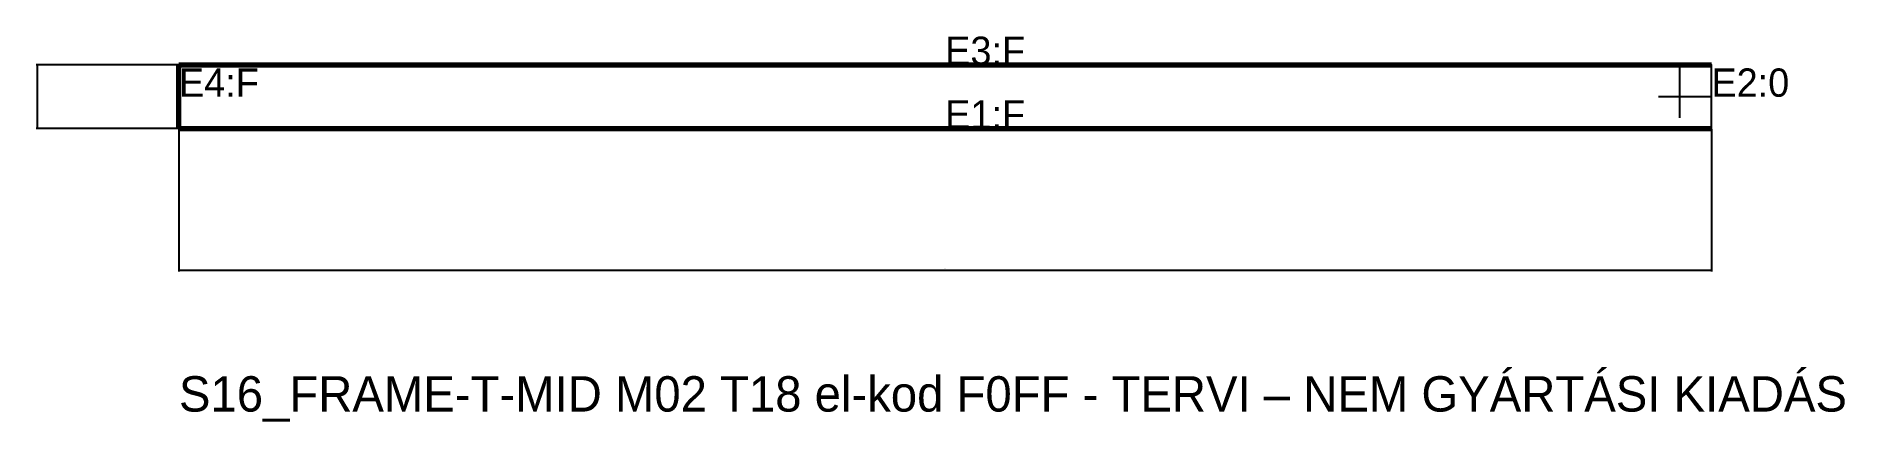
# Model space of a CAD drawing. Header units: millimetres. Extents: x -40 to 471, y -83 to 26.
import ezdxf

# ---------------------------------------------------------------- set-up
doc = ezdxf.new("R2010")
doc.units = ezdxf.units.MM
for name, color, linetype in [('ELZARAS', 1, 'Continuous'), ('FURAT_EL', 3, 'Continuous'), ('KONTUR', 7, 'Continuous'), ('MERET', 8, 'Continuous'), ('SZOVEG', 7, 'Continuous')]:
    doc.layers.add(name, color=color, linetype=linetype)
doc.styles.add('OpenSansCondensed-Light', font='OpenSansCondensed-Light.ttf')
doc.dimstyles.new('EZDXF', dxfattribs={"dimtxt": 0.25, "dimasz": 0.175, "dimexe": 0.375, "dimexo": 0.125, "dimgap": 0.1, "dimtad": 1, "dimlfac": 100, "dimzin": 12, "dimdsep": 46, "dimtxsty": 'OpenSansCondensed-Light', "dimblk": 'ARCHTICK', "dimcen": 2.5, "dimazin": 3, "dimtfac": 0.5, "dimtmove": 2, "dimatfit": 3})

# ---------------------------------------------------------------- blocks, each defined once
blk = doc.blocks.new('_ARCHTICK')
at = {"color": 0, "linetype": 'BYBLOCK', "const_width": 0.15}
blk.add_lwpolyline([(-0.5, -0.5), (0.5, 0.5)], dxfattribs=at)

msp = doc.modelspace()

# ---------------------------------------------------------------- linework, layer by layer
at = {"layer": 'ELZARAS', "lineweight": 70}
for p, q in [((0, 18), (433.5, 18)), ((0, 0), (0, 18)), ((0, 0), (433.5, 0))]:
    msp.add_line(p, q, dxfattribs=at)
at = {"layer": 'FURAT_EL'}
for p, q in [((424.5, 18), (424.5, 3)), ((433.5, 9), (418.5, 9))]:
    msp.add_line(p, q, dxfattribs=at)
at = {"layer": 'KONTUR'}
msp.add_lwpolyline([(0, 0), (433.5, 0), (433.5, 18), (0, 18)], close=True, dxfattribs=at)

# ---------------------------------------------------------------- texts
at = {"layer": 'SZOVEG'}
for s, height, p in [('E3:F', 8, (216.75, 18)), ('E4:F', 8, (0, 9)), ('E2:0', 8, (433.5, 9)), ('E1:F', 8, (216.75, 0)), ('S16_FRAME-T-MID M02 T18 el-kod F0FF - TERVI – NEM GYÁRTÁSI KIADÁS', 10, (0, -80))]:
    msp.add_text(s, height=height, dxfattribs=at).set_placement(p)

# ---------------------------------------------------------------- dimensions: what is measured, and where the dimension line sits
at = {"layer": 'MERET'}
msp.add_linear_dim(base=(-40, 0), p1=(0, 0), p2=(0, 18), angle=90, dimstyle='EZDXF', dxfattribs=at).render()
msp.add_linear_dim(base=(0, -40), p1=(0, 0), p2=(433.5, 0), dimstyle='EZDXF', dxfattribs=at).render()

doc.saveas('drawing.dxf')
